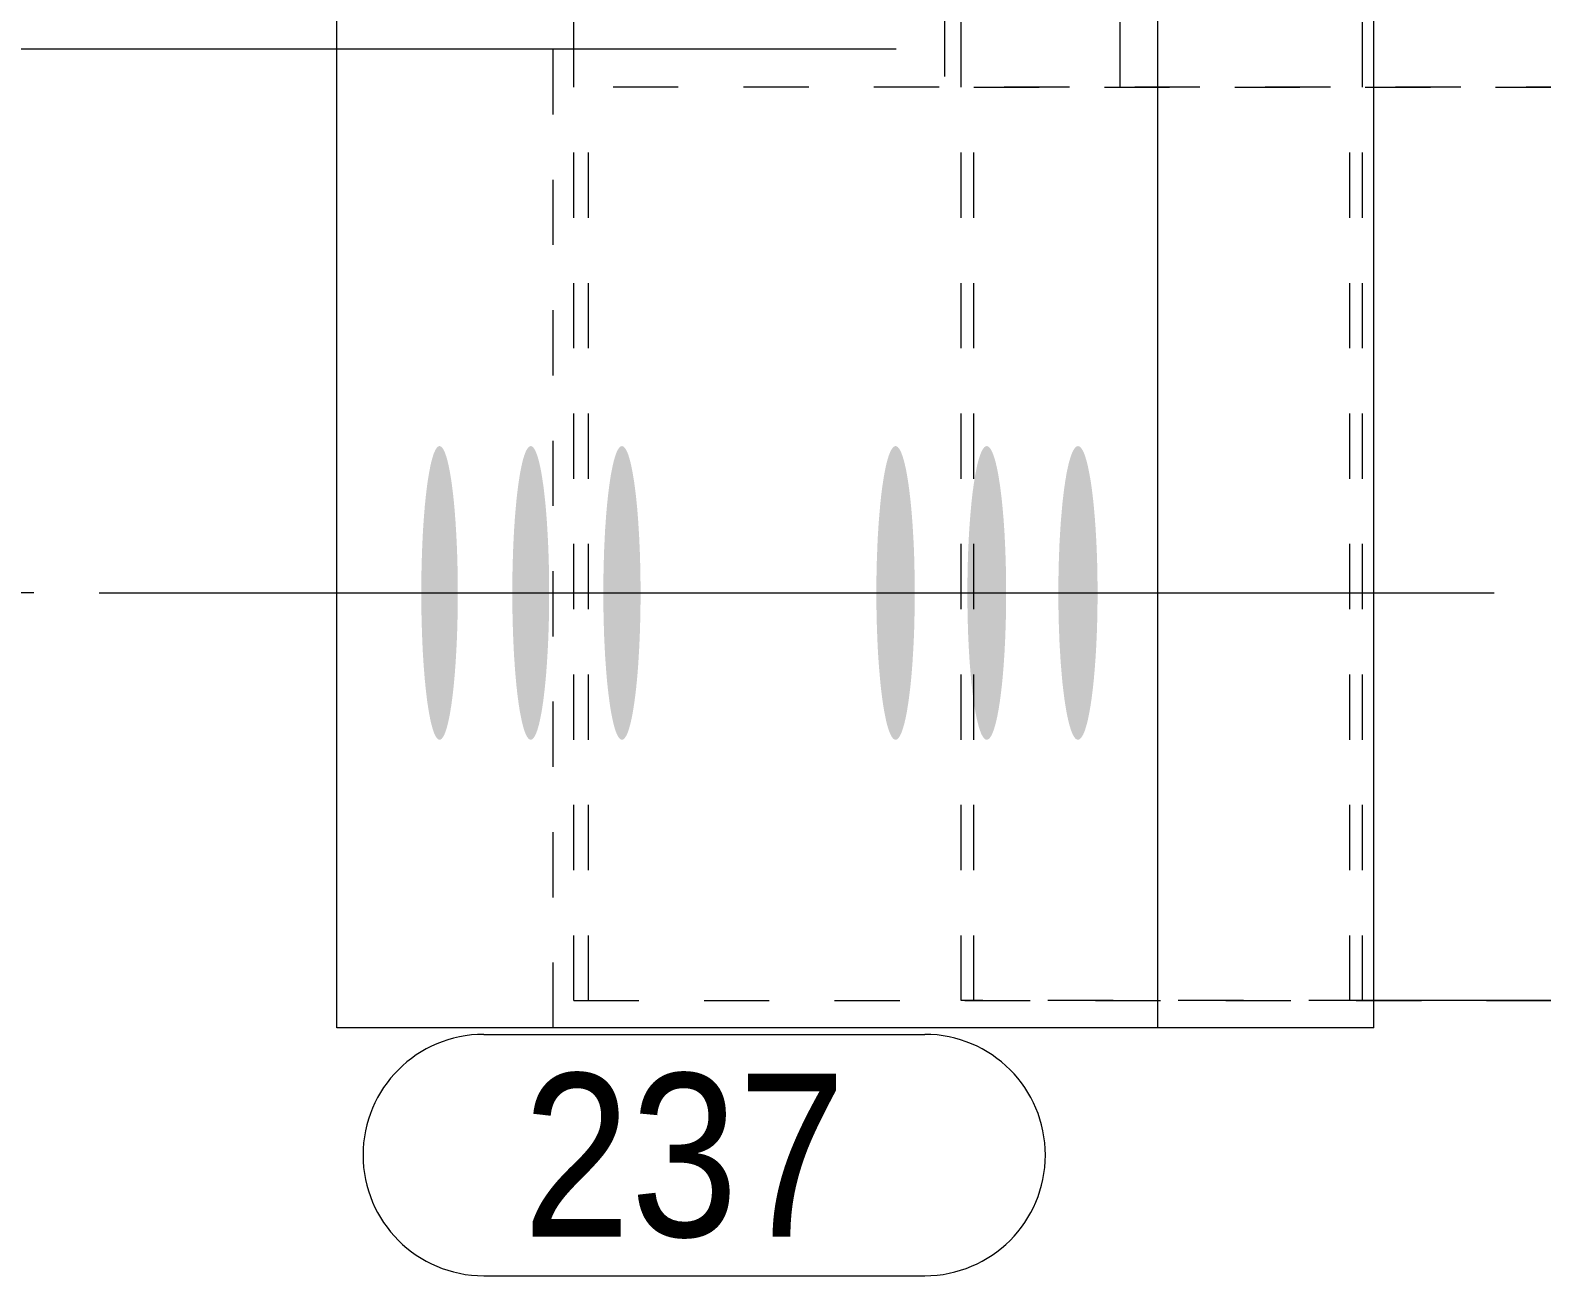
# Model space of a CAD drawing. Header units: millimetres. Extents: x 2 to 825, y 1 to 579.
# Drawn here: x 51.33 to 74.51, y 421.07 to 440.16 of the extents above; entities that cross this region are included whole.
import ezdxf

# ---------------------------------------------------------------- set-up
doc = ezdxf.new("R2010")
doc.units = ezdxf.units.MM
doc.linetypes.add('XKITLINE00', pattern=[0])
doc.linetypes.add('XKITLINE01', pattern=[4, 1, -1, 1, -1])
for name, color, linetype, lineweight in [('Bolt', 3, 'Continuous', 0), ('Dimensions', 7, 'Continuous', 0), ('Part', 2, 'Continuous', 0), ('PartMark', 7, 'Continuous', 0)]:
    doc.layers.add(name, color=color, linetype=linetype, lineweight=lineweight)
doc.styles.add('ARIAL', font='ARIAL.TTF')

# ---------------------------------------------------------------- blocks, each defined once
blk = doc.blocks.new('*A54')
at = {"layer": 'Bolt'}
for points in [[(57.884, 431.483), (57.884, 431.428), (57.883, 431.373), (57.883, 431.318), (57.882, 431.263), (57.881, 431.208), (57.88, 431.154), (57.879, 431.1), (57.877, 431.046), (57.876, 430.992), (57.874, 430.938), (57.872, 430.885), (57.87, 430.833), (57.868, 430.781), (57.865, 430.729), (57.863, 430.677), (57.86, 430.627), (57.857, 430.577), (57.854, 430.527), (57.851, 430.478), (57.848, 430.43), (57.844, 430.382), (57.841, 430.335), (57.837, 430.288), (57.833, 430.243), (57.829, 430.198), (57.825, 430.154), (57.821, 430.111), (57.816, 430.069), (57.812, 430.028), (57.807, 429.987), (57.802, 429.948), (57.797, 429.909), (57.792, 429.871), (57.787, 429.835), (57.782, 429.799), (57.776, 429.765), (57.771, 429.731), (57.765, 429.699), (57.76, 429.668), (57.754, 429.638), (57.748, 429.609), (57.742, 429.581), (57.736, 429.554), (57.73, 429.529), (57.724, 429.505), (57.718, 429.482), (57.711, 429.46), (57.705, 429.439), (57.698, 429.42), (57.692, 429.402), (57.685, 429.385), (57.679, 429.37), (57.672, 429.356), (57.666, 429.343), (57.659, 429.332), (57.652, 429.322), (57.645, 429.313), (57.638, 429.305), (57.632, 429.299), (57.625, 429.295), (57.618, 429.291), (57.611, 429.289), (57.604, 429.289), (57.597, 429.289), (57.59, 429.291), (57.584, 429.295), (57.577, 429.299), (57.57, 429.305), (57.563, 429.313), (57.556, 429.322), (57.55, 429.332), (57.543, 429.343), (57.536, 429.356), (57.53, 429.37), (57.523, 429.385), (57.516, 429.402), (57.51, 429.42), (57.504, 429.439), (57.497, 429.46), (57.491, 429.482), (57.485, 429.505), (57.478, 429.529), (57.472, 429.554), (57.466, 429.581), (57.46, 429.609), (57.455, 429.638), (57.449, 429.668), (57.443, 429.699), (57.438, 429.731), (57.432, 429.765), (57.427, 429.799), (57.421, 429.835), (57.416, 429.871), (57.411, 429.909), (57.406, 429.948), (57.402, 429.987), (57.397, 430.028), (57.392, 430.069), (57.388, 430.111), (57.384, 430.154), (57.379, 430.198), (57.375, 430.243), (57.372, 430.288), (57.368, 430.335), (57.364, 430.382), (57.361, 430.43), (57.357, 430.478), (57.354, 430.527), (57.351, 430.577), (57.348, 430.627), (57.346, 430.677), (57.343, 430.729), (57.341, 430.781), (57.339, 430.833), (57.336, 430.885), (57.335, 430.938), (57.333, 430.992), (57.331, 431.046), (57.33, 431.1), (57.329, 431.154), (57.327, 431.208), (57.327, 431.263), (57.326, 431.318), (57.325, 431.373), (57.325, 431.428), (57.325, 431.483), (57.324, 431.539), (57.325, 431.594), (57.325, 431.649), (57.325, 431.704), (57.326, 431.759), (57.327, 431.814), (57.327, 431.869), (57.329, 431.923), (57.33, 431.977), (57.331, 432.032), (57.333, 432.085), (57.335, 432.139), (57.336, 432.192), (57.339, 432.244), (57.341, 432.297), (57.343, 432.348), (57.346, 432.4), (57.348, 432.45), (57.351, 432.501), (57.354, 432.55), (57.357, 432.599), (57.361, 432.648), (57.364, 432.695), (57.368, 432.742), (57.372, 432.789), (57.375, 432.834), (57.379, 432.879), (57.384, 432.923), (57.388, 432.966), (57.392, 433.008), (57.397, 433.05), (57.402, 433.09), (57.406, 433.13), (57.411, 433.168), (57.416, 433.206), (57.421, 433.242), (57.427, 433.278), (57.432, 433.312), (57.438, 433.346), (57.443, 433.378), (57.449, 433.409), (57.455, 433.439), (57.46, 433.468), (57.466, 433.496), (57.472, 433.523), (57.478, 433.548), (57.485, 433.572), (57.491, 433.595), (57.497, 433.617), (57.504, 433.638), (57.51, 433.657), (57.516, 433.675), (57.523, 433.692), (57.53, 433.707), (57.536, 433.721), (57.543, 433.734), (57.55, 433.745), (57.556, 433.755), (57.563, 433.764), (57.57, 433.772), (57.577, 433.778), (57.584, 433.782), (57.59, 433.786), (57.597, 433.788), (57.604, 433.789), (57.611, 433.788), (57.618, 433.786), (57.625, 433.782), (57.632, 433.778), (57.638, 433.772), (57.645, 433.764), (57.652, 433.755), (57.659, 433.745), (57.666, 433.734), (57.672, 433.721), (57.679, 433.707), (57.685, 433.692), (57.692, 433.675), (57.698, 433.657), (57.705, 433.638), (57.711, 433.617), (57.718, 433.595), (57.724, 433.572), (57.73, 433.548), (57.736, 433.523), (57.742, 433.496), (57.748, 433.468), (57.754, 433.439), (57.76, 433.409), (57.765, 433.378), (57.771, 433.346), (57.776, 433.312), (57.782, 433.278), (57.787, 433.242), (57.792, 433.206), (57.797, 433.168), (57.802, 433.13), (57.807, 433.09), (57.812, 433.05), (57.816, 433.008), (57.821, 432.966), (57.825, 432.923), (57.829, 432.879), (57.833, 432.834), (57.837, 432.789), (57.841, 432.742), (57.844, 432.695), (57.848, 432.648), (57.851, 432.599), (57.854, 432.55), (57.857, 432.501), (57.86, 432.45), (57.863, 432.4), (57.865, 432.348), (57.868, 432.297), (57.87, 432.244), (57.872, 432.192), (57.874, 432.139), (57.876, 432.085), (57.877, 432.032), (57.879, 431.977), (57.88, 431.923), (57.881, 431.869), (57.882, 431.814), (57.883, 431.759), (57.883, 431.704), (57.884, 431.649), (57.884, 431.594), (57.884, 431.539)], [(59.285, 431.483), (59.285, 431.428), (59.285, 431.373), (59.284, 431.318), (59.283, 431.263), (59.282, 431.208), (59.281, 431.154), (59.28, 431.1), (59.279, 431.046), (59.277, 430.992), (59.275, 430.938), (59.273, 430.885), (59.271, 430.833), (59.269, 430.781), (59.266, 430.729), (59.264, 430.677), (59.261, 430.627), (59.258, 430.577), (59.255, 430.527), (59.252, 430.478), (59.249, 430.43), (59.245, 430.382), (59.242, 430.335), (59.238, 430.288), (59.234, 430.243), (59.23, 430.198), (59.226, 430.154), (59.221, 430.111), (59.217, 430.069), (59.212, 430.028), (59.207, 429.987), (59.203, 429.948), (59.198, 429.909), (59.193, 429.871), (59.187, 429.835), (59.182, 429.799), (59.177, 429.765), (59.171, 429.731), (59.166, 429.699), (59.16, 429.668), (59.154, 429.638), (59.148, 429.609), (59.142, 429.581), (59.136, 429.554), (59.13, 429.529), (59.124, 429.505), (59.117, 429.482), (59.111, 429.46), (59.105, 429.439), (59.098, 429.42), (59.091, 429.402), (59.085, 429.385), (59.078, 429.37), (59.071, 429.356), (59.065, 429.343), (59.058, 429.332), (59.051, 429.322), (59.044, 429.313), (59.037, 429.305), (59.031, 429.299), (59.024, 429.295), (59.017, 429.291), (59.01, 429.289), (59.003, 429.289), (58.996, 429.289), (58.989, 429.291), (58.982, 429.295), (58.975, 429.299), (58.968, 429.305), (58.961, 429.313), (58.955, 429.322), (58.948, 429.332), (58.941, 429.343), (58.934, 429.356), (58.927, 429.37), (58.921, 429.385), (58.914, 429.402), (58.908, 429.42), (58.901, 429.439), (58.895, 429.46), (58.888, 429.482), (58.882, 429.505), (58.876, 429.529), (58.87, 429.554), (58.864, 429.581), (58.858, 429.609), (58.852, 429.638), (58.846, 429.668), (58.84, 429.699), (58.834, 429.731), (58.829, 429.765), (58.824, 429.799), (58.818, 429.835), (58.813, 429.871), (58.808, 429.909), (58.803, 429.948), (58.798, 429.987), (58.793, 430.028), (58.789, 430.069), (58.784, 430.111), (58.78, 430.154), (58.776, 430.198), (58.772, 430.243), (58.768, 430.288), (58.764, 430.335), (58.76, 430.382), (58.757, 430.43), (58.754, 430.478), (58.75, 430.527), (58.747, 430.577), (58.744, 430.627), (58.742, 430.677), (58.739, 430.729), (58.737, 430.781), (58.735, 430.833), (58.732, 430.885), (58.73, 430.938), (58.729, 430.992), (58.727, 431.046), (58.726, 431.1), (58.724, 431.154), (58.723, 431.208), (58.722, 431.263), (58.722, 431.318), (58.721, 431.373), (58.721, 431.428), (58.72, 431.483), (58.72, 431.539), (58.72, 431.594), (58.721, 431.649), (58.721, 431.704), (58.722, 431.759), (58.722, 431.814), (58.723, 431.869), (58.724, 431.923), (58.726, 431.977), (58.727, 432.032), (58.729, 432.085), (58.73, 432.139), (58.732, 432.192), (58.735, 432.244), (58.737, 432.297), (58.739, 432.348), (58.742, 432.4), (58.744, 432.45), (58.747, 432.501), (58.75, 432.55), (58.754, 432.599), (58.757, 432.648), (58.76, 432.695), (58.764, 432.742), (58.768, 432.789), (58.772, 432.834), (58.776, 432.879), (58.78, 432.923), (58.784, 432.966), (58.789, 433.008), (58.793, 433.05), (58.798, 433.09), (58.803, 433.13), (58.808, 433.168), (58.813, 433.206), (58.818, 433.242), (58.824, 433.278), (58.829, 433.312), (58.834, 433.346), (58.84, 433.378), (58.846, 433.409), (58.852, 433.439), (58.858, 433.468), (58.864, 433.496), (58.87, 433.523), (58.876, 433.548), (58.882, 433.572), (58.888, 433.595), (58.895, 433.617), (58.901, 433.638), (58.908, 433.657), (58.914, 433.675), (58.921, 433.692), (58.927, 433.707), (58.934, 433.721), (58.941, 433.734), (58.948, 433.745), (58.955, 433.755), (58.961, 433.764), (58.968, 433.772), (58.975, 433.778), (58.982, 433.782), (58.989, 433.786), (58.996, 433.788), (59.003, 433.789), (59.01, 433.788), (59.017, 433.786), (59.024, 433.782), (59.031, 433.778), (59.037, 433.772), (59.044, 433.764), (59.051, 433.755), (59.058, 433.745), (59.065, 433.734), (59.071, 433.721), (59.078, 433.707), (59.085, 433.692), (59.091, 433.675), (59.098, 433.657), (59.105, 433.638), (59.111, 433.617), (59.117, 433.595), (59.124, 433.572), (59.13, 433.548), (59.136, 433.523), (59.142, 433.496), (59.148, 433.468), (59.154, 433.439), (59.16, 433.409), (59.166, 433.378), (59.171, 433.346), (59.177, 433.312), (59.182, 433.278), (59.187, 433.242), (59.193, 433.206), (59.198, 433.168), (59.203, 433.13), (59.207, 433.09), (59.212, 433.05), (59.217, 433.008), (59.221, 432.966), (59.226, 432.923), (59.23, 432.879), (59.234, 432.834), (59.238, 432.789), (59.242, 432.742), (59.245, 432.695), (59.249, 432.648), (59.252, 432.599), (59.255, 432.55), (59.258, 432.501), (59.261, 432.45), (59.264, 432.4), (59.266, 432.348), (59.269, 432.297), (59.271, 432.244), (59.273, 432.192), (59.275, 432.139), (59.277, 432.085), (59.279, 432.032), (59.28, 431.977), (59.281, 431.923), (59.282, 431.869), (59.283, 431.814), (59.284, 431.759), (59.285, 431.704), (59.285, 431.649), (59.285, 431.594), (59.285, 431.539)], [(60.687, 431.483), (60.686, 431.428), (60.686, 431.373), (60.685, 431.318), (60.685, 431.263), (60.684, 431.208), (60.683, 431.154), (60.681, 431.1), (60.68, 431.046), (60.678, 430.992), (60.676, 430.938), (60.675, 430.885), (60.672, 430.833), (60.67, 430.781), (60.668, 430.729), (60.665, 430.677), (60.662, 430.627), (60.659, 430.577), (60.656, 430.527), (60.653, 430.478), (60.65, 430.43), (60.646, 430.382), (60.643, 430.335), (60.639, 430.288), (60.635, 430.243), (60.631, 430.198), (60.626, 430.154), (60.622, 430.111), (60.618, 430.069), (60.613, 430.028), (60.608, 429.987), (60.603, 429.948), (60.598, 429.909), (60.593, 429.871), (60.588, 429.835), (60.582, 429.799), (60.577, 429.765), (60.571, 429.731), (60.566, 429.699), (60.56, 429.668), (60.554, 429.638), (60.548, 429.609), (60.542, 429.581), (60.536, 429.554), (60.53, 429.529), (60.523, 429.505), (60.517, 429.482), (60.511, 429.46), (60.504, 429.439), (60.498, 429.42), (60.491, 429.402), (60.484, 429.385), (60.478, 429.37), (60.471, 429.356), (60.464, 429.343), (60.457, 429.332), (60.45, 429.322), (60.443, 429.313), (60.436, 429.305), (60.429, 429.299), (60.422, 429.295), (60.415, 429.291), (60.408, 429.289), (60.401, 429.289), (60.394, 429.289), (60.387, 429.291), (60.38, 429.295), (60.373, 429.299), (60.366, 429.305), (60.36, 429.313), (60.353, 429.322), (60.346, 429.332), (60.339, 429.343), (60.332, 429.356), (60.325, 429.37), (60.319, 429.385), (60.312, 429.402), (60.305, 429.42), (60.299, 429.439), (60.292, 429.46), (60.286, 429.482), (60.279, 429.505), (60.273, 429.529), (60.267, 429.554), (60.261, 429.581), (60.255, 429.609), (60.249, 429.638), (60.243, 429.668), (60.237, 429.699), (60.231, 429.731), (60.226, 429.765), (60.22, 429.799), (60.215, 429.835), (60.21, 429.871), (60.205, 429.909), (60.2, 429.948), (60.195, 429.987), (60.19, 430.028), (60.185, 430.069), (60.181, 430.111), (60.176, 430.154), (60.172, 430.198), (60.168, 430.243), (60.164, 430.288), (60.16, 430.335), (60.157, 430.382), (60.153, 430.43), (60.15, 430.478), (60.146, 430.527), (60.143, 430.577), (60.14, 430.627), (60.138, 430.677), (60.135, 430.729), (60.133, 430.781), (60.13, 430.833), (60.128, 430.885), (60.126, 430.938), (60.125, 430.992), (60.123, 431.046), (60.121, 431.1), (60.12, 431.154), (60.119, 431.208), (60.118, 431.263), (60.117, 431.318), (60.117, 431.373), (60.116, 431.428), (60.116, 431.483), (60.116, 431.539), (60.116, 431.594), (60.116, 431.649), (60.117, 431.704), (60.117, 431.759), (60.118, 431.814), (60.119, 431.869), (60.12, 431.923), (60.121, 431.977), (60.123, 432.032), (60.125, 432.085), (60.126, 432.139), (60.128, 432.192), (60.13, 432.244), (60.133, 432.297), (60.135, 432.348), (60.138, 432.4), (60.14, 432.45), (60.143, 432.501), (60.146, 432.55), (60.15, 432.599), (60.153, 432.648), (60.157, 432.695), (60.16, 432.742), (60.164, 432.789), (60.168, 432.834), (60.172, 432.879), (60.176, 432.923), (60.181, 432.966), (60.185, 433.008), (60.19, 433.05), (60.195, 433.09), (60.2, 433.13), (60.205, 433.168), (60.21, 433.206), (60.215, 433.242), (60.22, 433.278), (60.226, 433.312), (60.231, 433.346), (60.237, 433.378), (60.243, 433.409), (60.249, 433.439), (60.255, 433.468), (60.261, 433.496), (60.267, 433.523), (60.273, 433.548), (60.279, 433.572), (60.286, 433.595), (60.292, 433.617), (60.299, 433.638), (60.305, 433.657), (60.312, 433.675), (60.319, 433.692), (60.325, 433.707), (60.332, 433.721), (60.339, 433.734), (60.346, 433.745), (60.353, 433.755), (60.36, 433.764), (60.366, 433.772), (60.373, 433.778), (60.38, 433.782), (60.387, 433.786), (60.394, 433.788), (60.401, 433.789), (60.408, 433.788), (60.415, 433.786), (60.422, 433.782), (60.429, 433.778), (60.436, 433.772), (60.443, 433.764), (60.45, 433.755), (60.457, 433.745), (60.464, 433.734), (60.471, 433.721), (60.478, 433.707), (60.484, 433.692), (60.491, 433.675), (60.498, 433.657), (60.504, 433.638), (60.511, 433.617), (60.517, 433.595), (60.523, 433.572), (60.53, 433.548), (60.536, 433.523), (60.542, 433.496), (60.548, 433.468), (60.554, 433.439), (60.56, 433.409), (60.566, 433.378), (60.571, 433.346), (60.577, 433.312), (60.582, 433.278), (60.588, 433.242), (60.593, 433.206), (60.598, 433.168), (60.603, 433.13), (60.608, 433.09), (60.613, 433.05), (60.618, 433.008), (60.622, 432.966), (60.626, 432.923), (60.631, 432.879), (60.635, 432.834), (60.639, 432.789), (60.643, 432.742), (60.646, 432.695), (60.65, 432.648), (60.653, 432.599), (60.656, 432.55), (60.659, 432.501), (60.662, 432.45), (60.665, 432.4), (60.668, 432.348), (60.67, 432.297), (60.672, 432.244), (60.675, 432.192), (60.676, 432.139), (60.678, 432.085), (60.68, 432.032), (60.681, 431.977), (60.683, 431.923), (60.684, 431.869), (60.685, 431.814), (60.685, 431.759), (60.686, 431.704), (60.686, 431.649), (60.687, 431.594), (60.687, 431.539)], [(64.891, 431.483), (64.891, 431.428), (64.891, 431.373), (64.89, 431.318), (64.889, 431.263), (64.888, 431.208), (64.887, 431.154), (64.886, 431.1), (64.884, 431.046), (64.883, 430.992), (64.881, 430.938), (64.879, 430.885), (64.877, 430.833), (64.874, 430.781), (64.872, 430.729), (64.869, 430.677), (64.866, 430.627), (64.863, 430.577), (64.86, 430.527), (64.857, 430.478), (64.853, 430.43), (64.85, 430.382), (64.846, 430.335), (64.842, 430.288), (64.838, 430.243), (64.834, 430.198), (64.829, 430.154), (64.825, 430.111), (64.82, 430.069), (64.815, 430.028), (64.81, 429.987), (64.805, 429.948), (64.8, 429.909), (64.795, 429.871), (64.789, 429.835), (64.784, 429.799), (64.778, 429.765), (64.773, 429.731), (64.767, 429.699), (64.761, 429.668), (64.755, 429.638), (64.749, 429.609), (64.742, 429.581), (64.736, 429.554), (64.73, 429.529), (64.723, 429.505), (64.716, 429.482), (64.71, 429.46), (64.703, 429.439), (64.696, 429.42), (64.69, 429.402), (64.683, 429.385), (64.676, 429.37), (64.669, 429.356), (64.662, 429.343), (64.655, 429.332), (64.648, 429.322), (64.64, 429.313), (64.633, 429.305), (64.626, 429.299), (64.619, 429.295), (64.612, 429.291), (64.604, 429.289), (64.597, 429.289), (64.59, 429.289), (64.583, 429.291), (64.576, 429.295), (64.568, 429.299), (64.561, 429.305), (64.554, 429.313), (64.547, 429.322), (64.54, 429.332), (64.533, 429.343), (64.526, 429.356), (64.519, 429.37), (64.512, 429.385), (64.505, 429.402), (64.498, 429.42), (64.491, 429.439), (64.485, 429.46), (64.478, 429.482), (64.471, 429.505), (64.465, 429.529), (64.458, 429.554), (64.452, 429.581), (64.446, 429.609), (64.44, 429.638), (64.434, 429.668), (64.428, 429.699), (64.422, 429.731), (64.416, 429.765), (64.411, 429.799), (64.405, 429.835), (64.4, 429.871), (64.394, 429.909), (64.389, 429.948), (64.384, 429.987), (64.379, 430.028), (64.374, 430.069), (64.37, 430.111), (64.365, 430.154), (64.361, 430.198), (64.357, 430.243), (64.353, 430.288), (64.349, 430.335), (64.345, 430.382), (64.341, 430.43), (64.338, 430.478), (64.334, 430.527), (64.331, 430.577), (64.328, 430.627), (64.325, 430.677), (64.323, 430.729), (64.32, 430.781), (64.318, 430.833), (64.316, 430.885), (64.314, 430.938), (64.312, 430.992), (64.31, 431.046), (64.309, 431.1), (64.307, 431.154), (64.306, 431.208), (64.305, 431.263), (64.304, 431.318), (64.304, 431.373), (64.303, 431.428), (64.303, 431.483), (64.303, 431.539), (64.303, 431.594), (64.303, 431.649), (64.304, 431.704), (64.304, 431.759), (64.305, 431.814), (64.306, 431.869), (64.307, 431.923), (64.309, 431.977), (64.31, 432.032), (64.312, 432.085), (64.314, 432.139), (64.316, 432.192), (64.318, 432.244), (64.32, 432.297), (64.323, 432.348), (64.325, 432.4), (64.328, 432.45), (64.331, 432.501), (64.334, 432.55), (64.338, 432.599), (64.341, 432.648), (64.345, 432.695), (64.349, 432.742), (64.353, 432.789), (64.357, 432.834), (64.361, 432.879), (64.365, 432.923), (64.37, 432.966), (64.374, 433.008), (64.379, 433.05), (64.384, 433.09), (64.389, 433.13), (64.394, 433.168), (64.4, 433.206), (64.405, 433.242), (64.411, 433.278), (64.416, 433.312), (64.422, 433.346), (64.428, 433.378), (64.434, 433.409), (64.44, 433.439), (64.446, 433.468), (64.452, 433.496), (64.458, 433.523), (64.465, 433.548), (64.471, 433.572), (64.478, 433.595), (64.485, 433.617), (64.491, 433.638), (64.498, 433.657), (64.505, 433.675), (64.512, 433.692), (64.519, 433.707), (64.526, 433.721), (64.533, 433.734), (64.54, 433.745), (64.547, 433.755), (64.554, 433.764), (64.561, 433.772), (64.568, 433.778), (64.576, 433.782), (64.583, 433.786), (64.59, 433.788), (64.597, 433.789), (64.604, 433.788), (64.612, 433.786), (64.619, 433.782), (64.626, 433.778), (64.633, 433.772), (64.64, 433.764), (64.648, 433.755), (64.655, 433.745), (64.662, 433.734), (64.669, 433.721), (64.676, 433.707), (64.683, 433.692), (64.69, 433.675), (64.696, 433.657), (64.703, 433.638), (64.71, 433.617), (64.716, 433.595), (64.723, 433.572), (64.73, 433.548), (64.736, 433.523), (64.742, 433.496), (64.749, 433.468), (64.755, 433.439), (64.761, 433.409), (64.767, 433.378), (64.773, 433.346), (64.778, 433.312), (64.784, 433.278), (64.789, 433.242), (64.795, 433.206), (64.8, 433.168), (64.805, 433.13), (64.81, 433.09), (64.815, 433.05), (64.82, 433.008), (64.825, 432.966), (64.829, 432.923), (64.834, 432.879), (64.838, 432.834), (64.842, 432.789), (64.846, 432.742), (64.85, 432.695), (64.853, 432.648), (64.857, 432.599), (64.86, 432.55), (64.863, 432.501), (64.866, 432.45), (64.869, 432.4), (64.872, 432.348), (64.874, 432.297), (64.877, 432.244), (64.879, 432.192), (64.881, 432.139), (64.883, 432.085), (64.884, 432.032), (64.886, 431.977), (64.887, 431.923), (64.888, 431.869), (64.889, 431.814), (64.89, 431.759), (64.891, 431.704), (64.891, 431.649), (64.891, 431.594), (64.891, 431.539)], [(66.293, 431.483), (66.293, 431.428), (66.292, 431.373), (66.292, 431.318), (66.291, 431.263), (66.29, 431.208), (66.289, 431.154), (66.287, 431.1), (66.286, 431.046), (66.284, 430.992), (66.282, 430.938), (66.28, 430.885), (66.278, 430.833), (66.276, 430.781), (66.273, 430.729), (66.271, 430.677), (66.268, 430.627), (66.265, 430.577), (66.261, 430.527), (66.258, 430.478), (66.255, 430.43), (66.251, 430.382), (66.247, 430.335), (66.243, 430.288), (66.239, 430.243), (66.235, 430.198), (66.23, 430.154), (66.226, 430.111), (66.221, 430.069), (66.216, 430.028), (66.211, 429.987), (66.206, 429.948), (66.201, 429.909), (66.196, 429.871), (66.19, 429.835), (66.184, 429.799), (66.179, 429.765), (66.173, 429.731), (66.167, 429.699), (66.161, 429.668), (66.155, 429.638), (66.149, 429.609), (66.142, 429.581), (66.136, 429.554), (66.13, 429.529), (66.123, 429.505), (66.116, 429.482), (66.11, 429.46), (66.103, 429.439), (66.096, 429.42), (66.089, 429.402), (66.082, 429.385), (66.075, 429.37), (66.068, 429.356), (66.061, 429.343), (66.054, 429.332), (66.047, 429.322), (66.039, 429.313), (66.032, 429.305), (66.025, 429.299), (66.018, 429.295), (66.01, 429.291), (66.003, 429.289), (65.996, 429.289), (65.989, 429.289), (65.981, 429.291), (65.974, 429.295), (65.967, 429.299), (65.959, 429.305), (65.952, 429.313), (65.945, 429.322), (65.938, 429.332), (65.931, 429.343), (65.924, 429.356), (65.916, 429.37), (65.909, 429.385), (65.903, 429.402), (65.896, 429.42), (65.889, 429.439), (65.882, 429.46), (65.875, 429.482), (65.869, 429.505), (65.862, 429.529), (65.856, 429.554), (65.849, 429.581), (65.843, 429.609), (65.837, 429.638), (65.831, 429.668), (65.825, 429.699), (65.819, 429.731), (65.813, 429.765), (65.807, 429.799), (65.802, 429.835), (65.796, 429.871), (65.791, 429.909), (65.786, 429.948), (65.78, 429.987), (65.775, 430.028), (65.771, 430.069), (65.766, 430.111), (65.761, 430.154), (65.757, 430.198), (65.753, 430.243), (65.749, 430.288), (65.745, 430.335), (65.741, 430.382), (65.737, 430.43), (65.734, 430.478), (65.73, 430.527), (65.727, 430.577), (65.724, 430.627), (65.721, 430.677), (65.718, 430.729), (65.716, 430.781), (65.713, 430.833), (65.711, 430.885), (65.709, 430.938), (65.707, 430.992), (65.706, 431.046), (65.704, 431.1), (65.703, 431.154), (65.702, 431.208), (65.701, 431.263), (65.7, 431.318), (65.699, 431.373), (65.699, 431.428), (65.699, 431.483), (65.698, 431.539), (65.699, 431.594), (65.699, 431.649), (65.699, 431.704), (65.7, 431.759), (65.701, 431.814), (65.702, 431.869), (65.703, 431.923), (65.704, 431.977), (65.706, 432.032), (65.707, 432.085), (65.709, 432.139), (65.711, 432.192), (65.713, 432.244), (65.716, 432.297), (65.718, 432.348), (65.721, 432.4), (65.724, 432.45), (65.727, 432.501), (65.73, 432.55), (65.734, 432.599), (65.737, 432.648), (65.741, 432.695), (65.745, 432.742), (65.749, 432.789), (65.753, 432.834), (65.757, 432.879), (65.761, 432.923), (65.766, 432.966), (65.771, 433.008), (65.775, 433.05), (65.78, 433.09), (65.786, 433.13), (65.791, 433.168), (65.796, 433.206), (65.802, 433.242), (65.807, 433.278), (65.813, 433.312), (65.819, 433.346), (65.825, 433.378), (65.831, 433.409), (65.837, 433.439), (65.843, 433.468), (65.849, 433.496), (65.856, 433.523), (65.862, 433.548), (65.869, 433.572), (65.875, 433.595), (65.882, 433.617), (65.889, 433.638), (65.896, 433.657), (65.903, 433.675), (65.909, 433.692), (65.916, 433.707), (65.924, 433.721), (65.931, 433.734), (65.938, 433.745), (65.945, 433.755), (65.952, 433.764), (65.959, 433.772), (65.967, 433.778), (65.974, 433.782), (65.981, 433.786), (65.989, 433.788), (65.996, 433.789), (66.003, 433.788), (66.01, 433.786), (66.018, 433.782), (66.025, 433.778), (66.032, 433.772), (66.039, 433.764), (66.047, 433.755), (66.054, 433.745), (66.061, 433.734), (66.068, 433.721), (66.075, 433.707), (66.082, 433.692), (66.089, 433.675), (66.096, 433.657), (66.103, 433.638), (66.11, 433.617), (66.116, 433.595), (66.123, 433.572), (66.13, 433.548), (66.136, 433.523), (66.142, 433.496), (66.149, 433.468), (66.155, 433.439), (66.161, 433.409), (66.167, 433.378), (66.173, 433.346), (66.179, 433.312), (66.184, 433.278), (66.19, 433.242), (66.196, 433.206), (66.201, 433.168), (66.206, 433.13), (66.211, 433.09), (66.216, 433.05), (66.221, 433.008), (66.226, 432.966), (66.23, 432.923), (66.235, 432.879), (66.239, 432.834), (66.243, 432.789), (66.247, 432.742), (66.251, 432.695), (66.255, 432.648), (66.258, 432.599), (66.261, 432.55), (66.265, 432.501), (66.268, 432.45), (66.271, 432.4), (66.273, 432.348), (66.276, 432.297), (66.278, 432.244), (66.28, 432.192), (66.282, 432.139), (66.284, 432.085), (66.286, 432.032), (66.287, 431.977), (66.289, 431.923), (66.29, 431.869), (66.291, 431.814), (66.292, 431.759), (66.292, 431.704), (66.293, 431.649), (66.293, 431.594), (66.293, 431.539)], [(67.695, 431.483), (67.695, 431.428), (67.694, 431.373), (67.693, 431.318), (67.693, 431.263), (67.692, 431.208), (67.69, 431.154), (67.689, 431.1), (67.688, 431.046), (67.686, 430.992), (67.684, 430.938), (67.682, 430.885), (67.68, 430.833), (67.677, 430.781), (67.675, 430.729), (67.672, 430.677), (67.669, 430.627), (67.666, 430.577), (67.663, 430.527), (67.659, 430.478), (67.656, 430.43), (67.652, 430.382), (67.648, 430.335), (67.644, 430.288), (67.64, 430.243), (67.636, 430.198), (67.631, 430.154), (67.627, 430.111), (67.622, 430.069), (67.617, 430.028), (67.612, 429.987), (67.607, 429.948), (67.602, 429.909), (67.596, 429.871), (67.591, 429.835), (67.585, 429.799), (67.579, 429.765), (67.573, 429.731), (67.567, 429.699), (67.561, 429.668), (67.555, 429.638), (67.549, 429.609), (67.543, 429.581), (67.536, 429.554), (67.53, 429.529), (67.523, 429.505), (67.516, 429.482), (67.509, 429.46), (67.503, 429.439), (67.496, 429.42), (67.489, 429.402), (67.482, 429.385), (67.475, 429.37), (67.467, 429.356), (67.46, 429.343), (67.453, 429.332), (67.446, 429.322), (67.438, 429.313), (67.431, 429.305), (67.424, 429.299), (67.417, 429.295), (67.409, 429.291), (67.402, 429.289), (67.394, 429.289), (67.387, 429.289), (67.38, 429.291), (67.372, 429.295), (67.365, 429.299), (67.358, 429.305), (67.35, 429.313), (67.343, 429.322), (67.336, 429.332), (67.329, 429.343), (67.321, 429.356), (67.314, 429.37), (67.307, 429.385), (67.3, 429.402), (67.293, 429.42), (67.286, 429.439), (67.279, 429.46), (67.273, 429.482), (67.266, 429.505), (67.259, 429.529), (67.253, 429.554), (67.246, 429.581), (67.24, 429.609), (67.234, 429.638), (67.227, 429.668), (67.221, 429.699), (67.215, 429.731), (67.21, 429.765), (67.204, 429.799), (67.198, 429.835), (67.193, 429.871), (67.187, 429.909), (67.182, 429.948), (67.177, 429.987), (67.172, 430.028), (67.167, 430.069), (67.162, 430.111), (67.157, 430.154), (67.153, 430.198), (67.149, 430.243), (67.145, 430.288), (67.141, 430.335), (67.137, 430.382), (67.133, 430.43), (67.129, 430.478), (67.126, 430.527), (67.123, 430.577), (67.12, 430.627), (67.117, 430.677), (67.114, 430.729), (67.111, 430.781), (67.109, 430.833), (67.107, 430.885), (67.105, 430.938), (67.103, 430.992), (67.101, 431.046), (67.1, 431.1), (67.098, 431.154), (67.097, 431.208), (67.096, 431.263), (67.095, 431.318), (67.095, 431.373), (67.094, 431.428), (67.094, 431.483), (67.094, 431.539), (67.094, 431.594), (67.094, 431.649), (67.095, 431.704), (67.095, 431.759), (67.096, 431.814), (67.097, 431.869), (67.098, 431.923), (67.1, 431.977), (67.101, 432.032), (67.103, 432.085), (67.105, 432.139), (67.107, 432.192), (67.109, 432.244), (67.111, 432.297), (67.114, 432.348), (67.117, 432.4), (67.12, 432.45), (67.123, 432.501), (67.126, 432.55), (67.129, 432.599), (67.133, 432.648), (67.137, 432.695), (67.141, 432.742), (67.145, 432.789), (67.149, 432.834), (67.153, 432.879), (67.157, 432.923), (67.162, 432.966), (67.167, 433.008), (67.172, 433.05), (67.177, 433.09), (67.182, 433.13), (67.187, 433.168), (67.193, 433.206), (67.198, 433.242), (67.204, 433.278), (67.21, 433.312), (67.215, 433.346), (67.221, 433.378), (67.227, 433.409), (67.234, 433.439), (67.24, 433.468), (67.246, 433.496), (67.253, 433.523), (67.259, 433.548), (67.266, 433.572), (67.273, 433.595), (67.279, 433.617), (67.286, 433.638), (67.293, 433.657), (67.3, 433.675), (67.307, 433.692), (67.314, 433.707), (67.321, 433.721), (67.329, 433.734), (67.336, 433.745), (67.343, 433.755), (67.35, 433.764), (67.358, 433.772), (67.365, 433.778), (67.372, 433.782), (67.38, 433.786), (67.387, 433.788), (67.394, 433.789), (67.402, 433.788), (67.409, 433.786), (67.417, 433.782), (67.424, 433.778), (67.431, 433.772), (67.438, 433.764), (67.446, 433.755), (67.453, 433.745), (67.46, 433.734), (67.467, 433.721), (67.475, 433.707), (67.482, 433.692), (67.489, 433.675), (67.496, 433.657), (67.503, 433.638), (67.509, 433.617), (67.516, 433.595), (67.523, 433.572), (67.53, 433.548), (67.536, 433.523), (67.543, 433.496), (67.549, 433.468), (67.555, 433.439), (67.561, 433.409), (67.567, 433.378), (67.573, 433.346), (67.579, 433.312), (67.585, 433.278), (67.591, 433.242), (67.596, 433.206), (67.602, 433.168), (67.607, 433.13), (67.612, 433.09), (67.617, 433.05), (67.622, 433.008), (67.627, 432.966), (67.631, 432.923), (67.636, 432.879), (67.64, 432.834), (67.644, 432.789), (67.648, 432.742), (67.652, 432.695), (67.656, 432.648), (67.659, 432.599), (67.663, 432.55), (67.666, 432.501), (67.669, 432.45), (67.672, 432.4), (67.675, 432.348), (67.677, 432.297), (67.68, 432.244), (67.682, 432.192), (67.684, 432.139), (67.686, 432.085), (67.688, 432.032), (67.689, 431.977), (67.69, 431.923), (67.692, 431.869), (67.693, 431.814), (67.693, 431.759), (67.694, 431.704), (67.695, 431.649), (67.695, 431.594), (67.695, 431.539)]]:
    blk.add_hatch(color=3, dxfattribs=at).paths.add_polyline_path(points, flags=17)
at = {"layer": 'Bolt', "color": 3, "linetype": 'XKITLINE00', "lineweight": 0}
for p, q in [((52.383, 431.539), (63.985, 431.539)), ((53.782, 431.539), (65.384, 431.539)), ((55.18, 431.539), (66.783, 431.539)), ((59.376, 431.539), (70.978, 431.539)), ((60.775, 431.539), (72.377, 431.539)), ((62.173, 431.539), (73.776, 431.539))]:
    blk.add_line(p, q, dxfattribs=at)
blk = doc.blocks.new('*A56')
at = {"layer": 'Part', "color": 7, "linetype": 'XKITLINE01', "lineweight": 0}
for p, q in [((65.605, 425.289), (65.605, 454.455)), ((71.758, 425.289), (71.758, 454.455)), ((65.799, 425.289), (65.799, 439.289)), ((65.799, 439.289), (197.067, 439.289)), ((71.565, 425.289), (71.565, 439.289)), ((71.933, 425.289), (65.605, 425.289))]:
    blk.add_line(p, q, dxfattribs=at)
at = {"layer": 'Part', "color": 2, "linetype": 'XKITLINE00', "lineweight": 0}
blk.add_line((197.067, 425.289), (71.933, 425.289), dxfattribs=at)
blk = doc.blocks.new('*A75')
at = {"layer": 'Part', "color": 2, "linetype": 'XKITLINE00', "lineweight": 0}
for p, q in [((56.031, 424.872), (56.031, 454.872)), ((68.618, 424.872), (68.618, 454.872)), ((71.933, 424.872), (71.933, 454.872)), ((71.933, 424.872), (56.031, 424.872))]:
    blk.add_line(p, q, dxfattribs=at)
at = {"layer": 'Part', "color": 7, "linetype": 'XKITLINE01', "lineweight": 0}
blk.add_line((59.346, 424.872), (59.346, 454.872), dxfattribs=at)
blk = doc.blocks.new('*A78')
at = {"layer": 'Part', "color": 7, "linetype": 'XKITLINE01', "lineweight": 0}
for p, q in [((59.661, 425.289), (59.661, 454.455)), ((65.35, 440.455), (65.35, 439.289)), ((68.039, 439.289), (68.039, 440.455)), ((171.265, 439.289), (59.888, 439.289)), ((59.888, 425.289), (59.888, 439.289)), ((59.661, 425.289), (172.067, 425.289))]:
    blk.add_line(p, q, dxfattribs=at)
blk = doc.blocks.new('*A159')
at = {"layer": 'PartMark', "color": 7, "linetype": 'XKITLINE00', "lineweight": 0}
for p, q in [((58.281, 424.772), (65.044, 424.772)), ((58.281, 421.072), (65.044, 421.072))]:
    blk.add_line(p, q, dxfattribs=at)
for centre, start, end in [((58.281, 422.922), 90, 270), ((65.044, 422.922), 270, 90)]:
    blk.add_arc(centre, 1.85, start, end, dxfattribs=at)
at = {"layer": 'PartMark', "color": 3, "style": 'ARIAL', "width": 0.85}
blk.add_text('237', height=2.5, dxfattribs=at).set_placement((58.881, 421.672))
blk = doc.blocks.new('*A170')
at = {"layer": 'Dimensions', "color": 7, "linetype": 'XKITLINE00', "lineweight": 0}
for p, q in [((64.605, 439.872), (41.522, 439.872)), ((51.383, 431.539), (41.522, 431.539))]:
    blk.add_line(p, q, dxfattribs=at)
blk = doc.blocks.new('*A171')
at = {"layer": 'Dimensions', "color": 7, "linetype": 'XKITLINE00', "lineweight": 0}
blk.add_line((64.605, 439.872), (41.522, 439.872), dxfattribs=at)

msp = doc.modelspace()

# ---------------------------------------------------------------- block references
at = {"lineweight": 0}
for name in ['*A75', '*A78', '*A54', '*A171', '*A170', '*A159']:
    msp.add_blockref(name, (0, 0), dxfattribs=at)
at = {"layer": 'Part', "lineweight": 0}
msp.add_blockref('*A56', (0, 0), dxfattribs=at)

doc.saveas('drawing.dxf')
